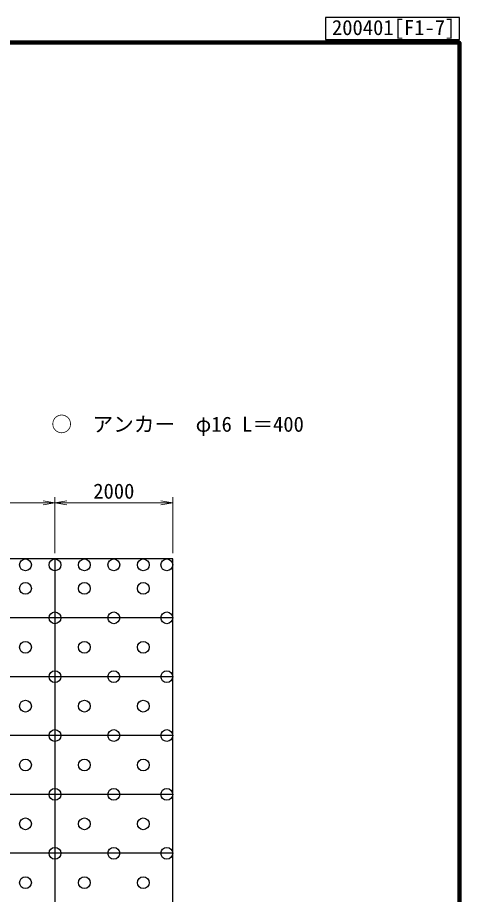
# Model space of a CAD drawing. Units: millimetres, scale not verified. Extents: x 690 to 40690, y 684 to 28809.
# Drawn here: x 33187 to 40690, y 13910 to 28809 of the extents above; entities that cross this region are included whole.
import ezdxf
from ezdxf.enums import TextEntityAlignment as Align

# ---------------------------------------------------------------- set-up
doc = ezdxf.new("R2010")
doc.units = ezdxf.units.MM
doc.header["$LTSCALE"] = 100
for name, color, linetype, lineweight in [('C-DOC', 3, 'Continuous', 25), ('C-STR', 1, 'Continuous', 25), ('C-STR-DIM', 1, 'Continuous', 13), ('C-TTL', 2, 'Continuous', 140)]:
    doc.layers.add(name, color=color, linetype=linetype, lineweight=lineweight)
doc.layers.add('C-STR-TXT', color=7, linetype='Continuous')
doc.styles.add('ＭＳ ゴシック', font='')
doc.styles.get('ＭＳ ゴシック').set_extended_font_data('MS Gothic')

msp = doc.modelspace()

# ---------------------------------------------------------------- linework, layer by layer
at = {"layer": 'C-DOC'}
for p, q in [((40690.4, 28809.1), (38415.4, 28809.1)), ((38415.4, 28809.1), (38415.4, 28434.1)), ((40690.4, 28434.1), (40690.4, 28809.1)), ((38415.4, 28434.1), (40690.4, 28434.1))]:
    msp.add_line(p, q, dxfattribs=at)
at = {"layer": 'C-STR', "color": 7}
for p, q in [((35821.9, 19610), (25821.9, 19610)), ((33821.9, 19610), (33821.9, 9610)), ((35821.9, 9610), (35821.9, 19610)), ((35821.9, 18610), (25821.9, 18610)), ((35821.9, 17610), (25821.9, 17610)), ((35821.9, 16610), (25821.9, 16610)), ((35821.9, 15610), (25821.9, 15610)), ((35821.9, 14610), (25821.9, 14610))]:
    msp.add_line(p, q, dxfattribs=at)
for centre in [(33321.9, 19510), (33821.9, 19510), (34321.9, 19510), (34821.9, 19510), (35321.9, 19510), (35721.9, 19510), (33321.9, 19110), (34321.9, 19110), (35321.9, 19110), (33821.9, 18610), (34821.9, 18610), (35721.9, 18610), (33321.9, 18110), (34321.9, 18110), (35321.9, 18110), (33821.9, 17610), (34821.9, 17610), (35721.9, 17610), (33321.9, 17110), (34321.9, 17110), (35321.9, 17110), (33821.9, 16610), (34821.9, 16610), (35721.9, 16610), (33321.9, 16110), (34321.9, 16110), (35321.9, 16110), (33821.9, 15610), (34821.9, 15610), (35721.9, 15610), (33321.9, 15110), (34321.9, 15110), (35321.9, 15110), (33821.9, 14610), (34821.9, 14610), (35721.9, 14610), (33321.9, 14110), (34321.9, 14110), (35321.9, 14110)]:
    msp.add_circle(centre, 100, dxfattribs=at)
at = {"layer": 'C-STR-DIM'}
for p, q in [((31821.9, 20562.7), (33821.9, 20562.7)), ((33821.9, 19710), (33821.9, 20662.7)), ((33821.9, 19710), (33821.9, 20662.7)), ((33821.9, 20562.7), (35821.9, 20562.7)), ((35821.9, 19710), (35821.9, 20662.7))]:
    msp.add_line(p, q, dxfattribs=at)
for points in [[(33621.9, 20529.4), (33821.9, 20562.7), (33621.9, 20596.1)], [(34021.9, 20596.1), (33821.9, 20562.7), (34021.9, 20529.4)], [(35621.9, 20529.4), (35821.9, 20562.7), (35621.9, 20596.1)]]:
    msp.add_lwpolyline(points, dxfattribs=at)
at = {"layer": 'C-TTL'}
msp.add_lwpolyline([(690.4, 684.1), (40690.4, 684.1), (40690.4, 28384.1), (690.4, 28384.1)], close=True, dxfattribs=at)

# ---------------------------------------------------------------- texts
at = {"layer": 'C-DOC', "style": 'ＭＳ ゴシック'}
msp.add_text('200401[F1-7]', height=256.6, dxfattribs=at).set_placement((38525.5, 28434.1), align=Align.BOTTOM_LEFT)
at = {"layer": 'C-STR-DIM', "color": 7, "style": 'ＭＳ ゴシック'}
msp.add_text('2000', height=256.6, dxfattribs=at).set_placement((34821.9, 20762.7), align=Align.MIDDLE_CENTER)
at = {"layer": 'C-STR-TXT', "style": 'ＭＳ ゴシック'}
msp.add_text('○\u3000アンカー\u3000φ16 L＝400', height=256.6, dxfattribs=at).set_placement((33761.3, 21694.6), align=Align.BOTTOM_LEFT)

doc.saveas('drawing.dxf')
